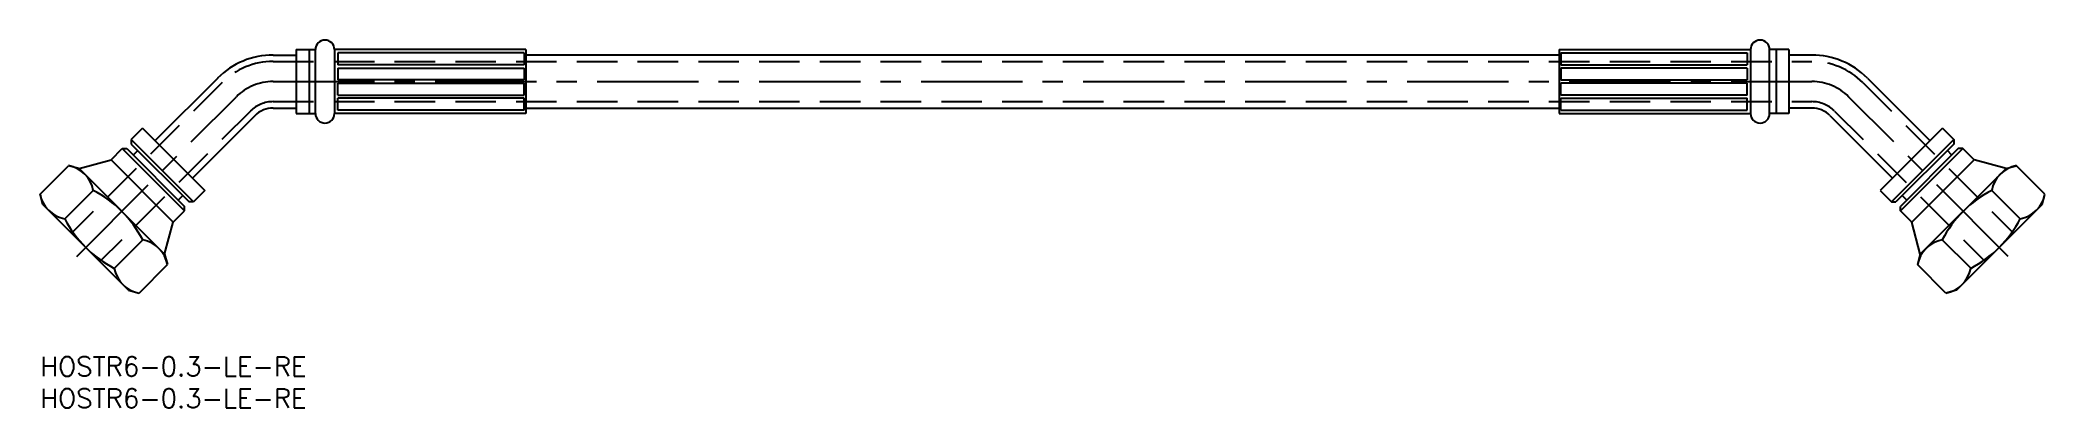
# Model space of a CAD drawing. Extents: x 0 to 314, y -8 to 50.
import ezdxf

# ---------------------------------------------------------------- set-up
doc = ezdxf.new("R2010")
doc.units = 0
doc.header["$LTSCALE"] = 0.5
doc.linetypes.add('CENTER', pattern=[50.8, 31.75, -6.35, 6.35, -6.35])
doc.linetypes.add('DASHED', pattern=[19.05, 12.7, -6.35])
for name, color, linetype in [('MSM_CENTER', 1, 'CENTER'), ('MSM_CONTINUOUS', 7, 'CONTINUOUS'), ('MSM_DASHED', 4, 'DASHED'), ('MSM_PART_NUMBER', 7, 'CONTINUOUS')]:
    doc.layers.add(name, color=color, linetype=linetype)
doc.styles.get("Standard").update_dxf_attribs({"font": 'txt.shx', "height": 3, "bigfont": 'bigfont.shx'})

# ---------------------------------------------------------------- blocks, each defined once
blk = doc.blocks.new('*U2')
at = {"layer": 'MSM_PART_NUMBER'}
blk.add_text('HOSTR6-0.3-LE-RE', height=3, dxfattribs=at).set_placement((0, -3))
blk = doc.blocks.new('*U3')
at = {"layer": 'MSM_PART_NUMBER'}
blk.add_text('HOSTR6-0.3-LE-RE', height=3, dxfattribs=at).set_placement((0, -8))

msp = doc.modelspace()

# ---------------------------------------------------------------- linework, layer by layer
at = {"layer": 'MSM_CENTER'}
for p, q in [((36.53, 43.16), (277.78, 43.16)), ((5.74, 15.74), (30.77, 40.77)), ((308.57, 15.74), (283.54, 40.77))]:
    msp.add_line(p, q, dxfattribs=at)
for centre, start, end in [((36.53, 35.01), 90, 135), ((277.78, 35.01), 45, 90)]:
    msp.add_arc(centre, 8.15, start, end, dxfattribs=at)
at = {"layer": 'MSM_CONTINUOUS'}
for p, q in [((36.53, 47.31), (40.16, 47.31)), ((40.16, 48.16), (43.16, 48.16)), ((40.16, 48.16), (40.16, 38.16)), ((42.16, 48.16), (42.16, 38.16)), ((43.16, 38.16), (43.16, 48.16)), ((46.16, 48.16), (46.16, 38.16)), ((76.16, 48.16), (46.16, 48.16)), ((75.91, 47.66), (46.66, 47.66)), ((46.66, 47.66), (46.66, 45.78)), ((75.91, 47.66), (75.91, 45.78)), ((76.16, 48.16), (76.16, 38.16)), ((238.16, 47.31), (76.16, 47.31)), ((238.16, 48.16), (268.16, 48.16)), ((238.16, 48.16), (238.16, 38.16)), ((238.41, 47.66), (267.66, 47.66)), ((238.41, 47.66), (238.41, 45.78)), ((267.66, 47.66), (267.66, 45.78)), ((268.16, 48.16), (268.16, 38.16)), ((274.16, 48.16), (271.16, 48.16)), ((271.16, 38.16), (271.16, 48.16)), ((272.16, 48.16), (272.16, 38.16)), ((274.16, 48.16), (274.16, 38.16)), ((277.78, 47.31), (274.16, 47.31)), ((75.91, 45.78), (46.66, 45.78)), ((46.66, 45.28), (75.91, 45.28)), ((46.66, 45.28), (46.66, 43.41)), ((75.91, 45.28), (75.91, 43.41)), ((238.41, 45.78), (267.66, 45.78)), ((238.41, 45.28), (238.41, 43.41)), ((267.66, 45.28), (238.41, 45.28)), ((267.66, 45.28), (267.66, 43.41)), ((27.84, 43.7), (18.01, 33.88)), ((75.91, 43.41), (46.66, 43.41)), ((46.66, 42.91), (75.91, 42.91)), ((46.66, 41.03), (46.66, 42.91)), ((46.66, 41.03), (75.91, 41.03)), ((75.91, 41.03), (75.91, 42.91)), ((238.41, 43.41), (267.66, 43.41)), ((238.41, 41.03), (238.41, 42.91)), ((267.66, 42.91), (238.41, 42.91)), ((267.66, 41.03), (238.41, 41.03)), ((267.66, 41.03), (267.66, 42.91)), ((286.48, 43.7), (296.3, 33.88)), ((33.7, 37.84), (23.88, 28.01)), ((36.53, 39.01), (40.16, 39.01)), ((40.16, 38.16), (43.16, 38.16)), ((76.16, 38.16), (46.16, 38.16)), ((75.91, 40.53), (46.66, 40.53)), ((46.66, 38.66), (46.66, 40.53)), ((75.91, 38.66), (46.66, 38.66)), ((75.91, 38.66), (75.91, 40.53)), ((76.16, 39.01), (238.16, 39.01)), ((238.16, 38.16), (268.16, 38.16)), ((238.41, 38.66), (238.41, 40.53)), ((238.41, 40.53), (267.66, 40.53)), ((238.41, 38.66), (267.66, 38.66)), ((267.66, 38.66), (267.66, 40.53)), ((274.16, 38.16), (271.16, 38.16)), ((277.78, 39.01), (274.16, 39.01)), ((280.61, 37.84), (290.43, 28.01)), ((16.06, 35.83), (14.3, 34.06)), ((16.06, 35.83), (25.83, 26.06)), ((298.25, 35.83), (288.49, 26.06)), ((298.25, 35.83), (300.02, 34.06)), ((11.12, 30.88), (12.88, 32.64)), ((12.88, 32.64), (22.64, 22.88)), ((12.88, 32.64), (13.59, 32.64)), ((13.59, 32.64), (22.64, 23.59)), ((14.3, 34.06), (24.06, 24.3)), ((14.3, 34.06), (14.3, 33.35)), ((14.3, 33.35), (23.35, 24.3)), ((14.59, 31.64), (15.3, 32.35)), ((300.02, 34.06), (290.26, 24.3)), ((300.02, 33.35), (290.96, 24.3)), ((301.43, 32.64), (291.67, 22.88)), ((300.72, 32.64), (291.67, 23.59)), ((299.72, 31.64), (299.02, 32.35)), ((300.02, 34.06), (300.02, 33.35)), ((301.43, 32.64), (300.72, 32.64)), ((303.2, 30.88), (301.43, 32.64)), ((0, 25.51), (4.46, 29.97)), ((6.1, 29.53), (4.46, 29.97)), ((6.1, 29.53), (11.12, 30.88)), ((19.53, 16.1), (6.1, 29.53)), ((11.12, 30.88), (20.88, 21.12)), ((303.2, 30.88), (293.44, 21.12)), ((294.78, 16.1), (308.22, 29.53)), ((308.22, 29.53), (303.2, 30.88)), ((308.22, 29.53), (309.86, 29.97)), ((314.31, 25.51), (309.86, 29.97)), ((0.44, 23.87), (0, 25.51)), ((3.88, 21.64), (8.34, 26.09)), ((21.66, 24.57), (22.37, 25.28)), ((25.83, 26.06), (24.06, 24.3)), ((288.49, 26.06), (290.26, 24.3)), ((292.65, 24.57), (291.94, 25.28)), ((310.44, 21.64), (305.98, 26.09)), ((313.87, 23.87), (314.31, 25.51)), ((13.87, 10.44), (0.44, 23.87)), ((20.88, 21.12), (22.64, 22.88)), ((22.64, 22.88), (22.64, 23.59)), ((24.06, 24.3), (23.35, 24.3)), ((290.26, 24.3), (290.96, 24.3)), ((291.67, 22.88), (291.67, 23.59)), ((293.44, 21.12), (291.67, 22.88)), ((300.44, 10.44), (313.87, 23.87)), ((19.53, 16.1), (20.88, 21.12)), ((294.78, 16.1), (293.44, 21.12)), ((11.64, 13.88), (16.09, 18.34)), ((19.53, 16.1), (19.97, 14.46)), ((294.78, 16.1), (294.34, 14.46)), ((302.68, 13.88), (298.22, 18.34)), ((15.51, 10), (19.97, 14.46)), ((298.8, 10), (294.34, 14.46)), ((13.87, 10.44), (15.51, 10)), ((300.44, 10.44), (298.8, 10))]:
    msp.add_line(p, q, dxfattribs=at)
for centre, radius, start, end in [((36.53, 35.01), 12.3, 90, 135), ((44.66, 48.16), 1.5, 0, 180), ((269.66, 48.16), 1.5, 0, 180), ((277.78, 35.01), 12.3, 45, 90), ((36.53, 35.01), 4, 90, 135), ((44.66, 38.16), 1.5, 180, 360), ((269.66, 38.16), 1.5, 180, 0), ((277.78, 35.01), 4, 45, 90), ((3.56, 25.2), 4.86, 10.6158, 79.3842), ((310.75, 25.2), 4.86, 100.6158, 169.3842), ((4.77, 26.41), 4.86, 190.6158, 259.3842), ((-0.02, 9.98), 18.15, 27.412, 62.588), ((314.33, 9.98), 18.15, 117.412, 152.588), ((309.54, 26.41), 4.86, 280.6158, 349.3842), ((19.99, 29.99), 18.15, 207.412, 242.588), ((294.32, 29.99), 18.15, 297.412, 332.588), ((15.2, 13.56), 4.86, 10.6158, 79.3842), ((299.12, 13.56), 4.86, 100.6158, 169.3842), ((16.41, 14.77), 4.86, 190.6158, 259.3842), ((297.91, 14.77), 4.86, 280.6158, 349.3842)]:
    msp.add_arc(centre, radius, start, end, dxfattribs=at)
at = {"layer": 'MSM_DASHED'}
for p, q in [((36.53, 46.31), (277.78, 46.31)), ((28.54, 43), (4.93, 19.38)), ((285.77, 43), (309.38, 19.38)), ((33, 38.54), (9.38, 14.93)), ((36.53, 40.01), (277.78, 40.01)), ((281.32, 38.54), (304.93, 14.93))]:
    msp.add_line(p, q, dxfattribs=at)
for centre, radius, start, end in [((36.53, 35.01), 11.3, 90, 135), ((277.78, 35.01), 11.3, 45, 90), ((36.53, 35.01), 5, 90, 135), ((277.78, 35.01), 5, 45, 90)]:
    msp.add_arc(centre, radius, start, end, dxfattribs=at)

# ---------------------------------------------------------------- block references
at = {"layer": 'MSM_CONTINUOUS'}
for name in ['*U2', '*U3']:
    msp.add_blockref(name, (0, 0), dxfattribs=at)

doc.saveas('drawing.dxf')
